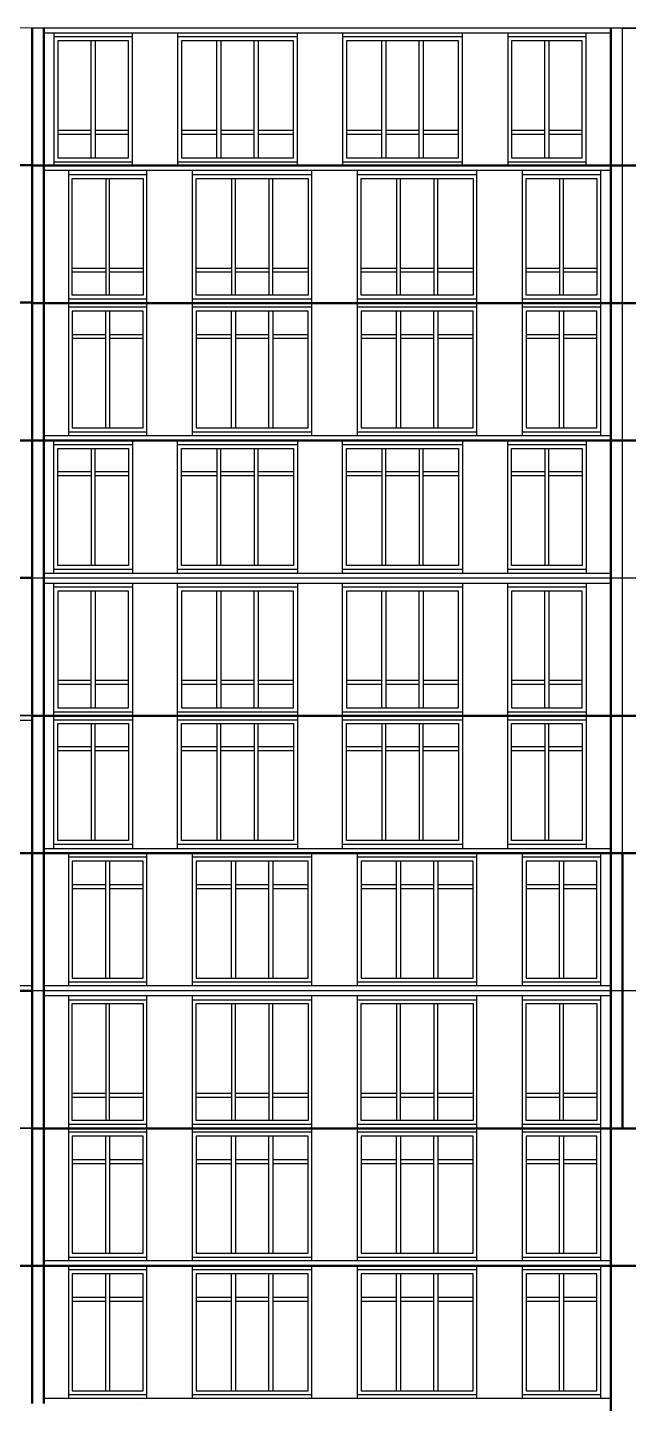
# Model space of a CAD drawing. Header units: centimetres. Extents: x 101 to 201, y 97 to 167.
# Drawn here: x 171.88 to 176.24, y 113.75 to 123.73 of the extents above; entities that cross this region are included whole.
import ezdxf

# ---------------------------------------------------------------- set-up
doc = ezdxf.new("R2010")
doc.units = ezdxf.units.CM
for name, color, linetype in [('corte', 1, 'Continuous'), ('grabado', 5, 'Continuous'), ('modulos alternativos', 10, 'Continuous')]:
    doc.layers.add(name, color=color, linetype=linetype)

msp = doc.modelspace()

# ---------------------------------------------------------------- linework, layer by layer
at = {"layer": 'corte'}
for p, q in [((176.0747, 123.7293), (162.5841, 123.7332)), ((180.484, 123.7293), (171.9126, 123.7293)), ((171.9126, 123.7293), (171.9126, 122.7314)), ((175.4252, 123.7293), (175.4252, 123.7287)), ((176.1983, 117.7418), (176.1983, 123.7293)), ((176.1983, 123.7293), (180.3604, 123.7293)), ((171.9126, 122.7314), (180.484, 122.7314)), ((176.1983, 122.7314), (172.0362, 122.7314)), ((172.6857, 122.7314), (172.6857, 122.7307)), ((171.9126, 121.7374), (167.5698, 121.7374)), ((171.9126, 120.7394), (167.5698, 120.7394)), ((171.9126, 117.7418), (171.9126, 120.7355)), ((171.9126, 120.7355), (180.484, 120.7355)), ((176.1983, 120.7355), (172.0362, 120.7355)), ((172.6857, 120.7355), (172.6857, 120.7362)), ((180.484, 119.7376), (158.8841, 119.7437)), ((184.7697, 119.7376), (171.9126, 119.7376)), ((175.4252, 119.7376), (175.4252, 119.7383)), ((175.4252, 119.7376), (175.4252, 119.737)), ((165.9555, 118.7415), (171.9126, 118.7415)), ((171.9126, 118.7415), (166.8427, 118.7415)), ((184.7697, 117.7418), (171.9126, 117.7418)), ((175.4252, 117.7418), (175.4252, 117.7424)), ((165.9555, 116.7445), (171.9126, 116.7445)), ((184.7697, 116.7439), (166.8427, 116.7445)), ((172.6857, 116.7439), (172.6857, 116.7445)), ((172.6857, 116.7439), (172.6857, 116.7432)), ((163.2269, 115.7465), (171.9126, 115.7465)), ((171.9126, 115.7465), (167.5698, 115.7465)), ((171.9126, 114.748), (184.7697, 114.748)), ((172.6857, 114.748), (172.6857, 114.7486)), ((172.6857, 113.7501), (172.6857, 113.7507))]:
    msp.add_line(p, q, dxfattribs=at)
at = {"layer": 'corte', "lineweight": 50}
for p, q in [((171.9126, 113.7501), (171.9126, 123.7332)), ((162.4605, 122.7353), (171.9126, 122.7353)), ((180.484, 122.7314), (171.9126, 122.7314)), ((171.9126, 121.7374), (162.4605, 121.7374)), ((171.9126, 121.7335), (180.484, 121.7335)), ((180.484, 120.7355), (158.8841, 120.7416)), ((167.5698, 119.7415), (171.9126, 119.7415)), ((184.7697, 118.7397), (171.9126, 118.7397)), ((165.9555, 117.7436), (184.7697, 117.7418)), ((176.1983, 117.7418), (176.1983, 115.7459)), ((163.2269, 116.7445), (171.9126, 116.7445)), ((171.9126, 115.7459), (189.1126, 115.7459)), ((167.5698, 114.7486), (189.1126, 114.748))]:
    msp.add_line(p, q, dxfattribs=at)
at = {"layer": 'grabado', "lineweight": 50}
for p, q in [((171.9981, 113.7501), (171.9981, 123.7293)), ((176.1128, 110.7535), (176.1128, 123.7293))]:
    msp.add_line(p, q, dxfattribs=at)
at = {"layer": 'grabado'}
for p, q in [((171.9981, 123.6935), (176.1128, 123.6935)), ((172.0712, 123.6935), (172.0712, 122.7314)), ((172.6414, 122.7314), (172.6414, 123.6935)), ((172.9693, 123.6935), (172.9693, 122.7314)), ((173.8389, 122.7314), (173.8389, 123.6935)), ((174.1668, 123.6935), (174.1668, 122.7314)), ((175.0364, 122.7314), (175.0364, 123.6935)), ((175.3643, 123.6935), (175.3643, 122.7314)), ((175.9346, 122.7314), (175.9346, 123.6935)), ((172.6414, 123.6649), (172.0712, 123.6649)), ((172.0997, 123.6364), (172.0997, 122.7884)), ((172.6129, 123.6364), (172.0997, 123.6364)), ((172.3421, 122.7884), (172.3421, 123.6364)), ((172.3706, 123.6364), (172.3706, 122.7884)), ((172.6129, 122.7884), (172.6129, 123.6364)), ((173.8389, 123.6649), (172.9693, 123.6649)), ((173.8104, 123.6364), (172.9978, 123.6364)), ((172.9978, 123.6364), (172.9978, 122.7884)), ((173.2544, 122.7884), (173.2544, 123.6364)), ((173.283, 123.6364), (173.283, 122.7884)), ((173.5253, 122.7884), (173.5253, 123.6364)), ((173.5538, 123.6364), (173.5538, 122.7884)), ((173.8104, 122.7884), (173.8104, 123.6364)), ((175.0364, 123.6649), (174.1668, 123.6649)), ((175.0079, 123.6364), (174.1953, 123.6364)), ((174.1953, 123.6364), (174.1953, 122.7884)), ((174.452, 122.7884), (174.452, 123.6364)), ((174.4805, 123.6364), (174.4805, 122.7884)), ((174.7228, 122.7884), (174.7228, 123.6364)), ((174.7513, 123.6364), (174.7513, 122.7884)), ((175.0079, 122.7884), (175.0079, 123.6364)), ((175.9346, 123.6649), (175.3643, 123.6649)), ((175.9061, 123.6364), (175.3928, 123.6364)), ((175.3928, 123.6364), (175.3928, 122.7884)), ((175.6352, 122.7884), (175.6352, 123.6364)), ((175.6637, 123.6364), (175.6637, 122.7884)), ((175.9061, 122.7884), (175.9061, 123.6364)), ((172.3421, 122.9864), (172.0997, 122.9864)), ((172.3421, 122.9578), (172.0997, 122.9578)), ((172.6129, 122.9864), (172.3706, 122.9864)), ((172.6129, 122.9578), (172.3706, 122.9578)), ((173.2544, 122.9864), (172.9978, 122.9864)), ((173.2544, 122.9578), (172.9978, 122.9578)), ((173.5253, 122.9864), (173.283, 122.9864)), ((173.5253, 122.9578), (173.283, 122.9578)), ((173.8104, 122.9864), (173.5538, 122.9864)), ((173.8104, 122.9578), (173.5538, 122.9578)), ((174.452, 122.9864), (174.1953, 122.9864)), ((174.452, 122.9578), (174.1953, 122.9578)), ((174.7228, 122.9864), (174.4805, 122.9864)), ((174.7228, 122.9578), (174.4805, 122.9578)), ((175.0079, 122.9864), (174.7513, 122.9864)), ((175.0079, 122.9578), (174.7513, 122.9578)), ((175.6352, 122.9864), (175.3928, 122.9864)), ((175.6352, 122.9578), (175.3928, 122.9578)), ((175.9061, 122.9864), (175.6637, 122.9864)), ((175.9061, 122.9578), (175.6637, 122.9578)), ((176.1128, 122.6955), (171.9981, 122.6955)), ((172.0712, 122.7599), (172.6414, 122.7599)), ((172.0997, 122.7884), (172.6129, 122.7884)), ((172.1763, 122.6955), (172.1763, 120.7714)), ((172.7466, 120.7714), (172.7466, 122.6955)), ((172.9693, 122.7599), (173.8389, 122.7599)), ((172.9978, 122.7884), (173.8104, 122.7884)), ((173.0745, 122.6955), (173.0745, 120.7714)), ((173.9441, 120.7714), (173.9441, 122.6955)), ((174.1668, 122.7599), (175.0364, 122.7599)), ((174.1953, 122.7884), (175.0079, 122.7884)), ((174.272, 122.6955), (174.272, 120.7714)), ((175.1416, 120.7714), (175.1416, 122.6955)), ((175.3643, 122.7599), (175.9346, 122.7599)), ((175.3928, 122.7884), (175.9061, 122.7884)), ((175.4695, 122.6955), (175.4695, 120.7714)), ((176.0397, 120.7714), (176.0397, 122.6955)), ((172.1763, 122.667), (172.7466, 122.667)), ((172.2049, 121.7905), (172.2049, 122.6385)), ((172.2049, 122.6385), (172.7181, 122.6385)), ((172.4472, 122.6385), (172.4472, 121.7905)), ((172.4757, 121.7905), (172.4757, 122.6385)), ((172.7181, 122.6385), (172.7181, 121.7905)), ((173.0745, 122.667), (173.9441, 122.667)), ((173.103, 121.7905), (173.103, 122.6385)), ((173.103, 122.6385), (173.9156, 122.6385)), ((173.3596, 122.6385), (173.3596, 121.7905)), ((173.3881, 121.7905), (173.3881, 122.6385)), ((173.6305, 122.6385), (173.6305, 121.7905)), ((173.659, 121.7905), (173.659, 122.6385)), ((173.9156, 122.6385), (173.9156, 121.7905)), ((174.272, 122.667), (175.1416, 122.667)), ((174.3005, 121.7905), (174.3005, 122.6385)), ((174.3005, 122.6385), (175.1131, 122.6385)), ((174.5571, 122.6385), (174.5571, 121.7905)), ((174.5856, 121.7905), (174.5856, 122.6385)), ((174.828, 122.6385), (174.828, 121.7905)), ((174.8565, 121.7905), (174.8565, 122.6385)), ((175.1131, 122.6385), (175.1131, 121.7905)), ((175.4695, 122.667), (176.0397, 122.667)), ((175.498, 122.6385), (176.0112, 122.6385)), ((175.498, 121.7905), (175.498, 122.6385)), ((175.7404, 122.6385), (175.7404, 121.7905)), ((175.7689, 121.7905), (175.7689, 122.6385)), ((176.0112, 122.6385), (176.0112, 121.7905)), ((172.2049, 121.9884), (172.4472, 121.9884)), ((172.2049, 121.9599), (172.4472, 121.9599)), ((172.4757, 121.9884), (172.7181, 121.9884)), ((172.4757, 121.9599), (172.7181, 121.9599)), ((173.103, 121.9884), (173.3596, 121.9884)), ((173.103, 121.9599), (173.3596, 121.9599)), ((173.3881, 121.9884), (173.6305, 121.9884)), ((173.3881, 121.9599), (173.6305, 121.9599)), ((173.659, 121.9884), (173.9156, 121.9884)), ((173.659, 121.9599), (173.9156, 121.9599)), ((174.3005, 121.9884), (174.5571, 121.9884)), ((174.3005, 121.9599), (174.5571, 121.9599)), ((174.5856, 121.9884), (174.828, 121.9884)), ((174.5856, 121.9599), (174.828, 121.9599)), ((174.8565, 121.9884), (175.1131, 121.9884)), ((174.8565, 121.9599), (175.1131, 121.9599)), ((175.498, 121.9884), (175.7404, 121.9884)), ((175.498, 121.9599), (175.7404, 121.9599)), ((175.7689, 121.9884), (176.0112, 121.9884)), ((175.7689, 121.9599), (176.0112, 121.9599)), ((172.7466, 121.762), (172.1763, 121.762)), ((172.7466, 121.7049), (172.1763, 121.7049)), ((172.7181, 121.7905), (172.2049, 121.7905)), ((173.9441, 121.762), (173.0745, 121.762)), ((173.9441, 121.7049), (173.0745, 121.7049)), ((173.9156, 121.7905), (173.103, 121.7905)), ((175.1416, 121.762), (174.272, 121.762)), ((175.1416, 121.7049), (174.272, 121.7049)), ((175.1131, 121.7905), (174.3005, 121.7905)), ((176.0397, 121.762), (175.4695, 121.762)), ((176.0397, 121.7049), (175.4695, 121.7049)), ((176.0112, 121.7905), (175.498, 121.7905)), ((172.7181, 121.6764), (172.2049, 121.6764)), ((172.2049, 121.6764), (172.2049, 120.8284)), ((172.4472, 120.8284), (172.4472, 121.6764)), ((172.4757, 121.6764), (172.4757, 120.8284)), ((172.7181, 120.8284), (172.7181, 121.6764)), ((173.9156, 121.6764), (173.103, 121.6764)), ((173.103, 121.6764), (173.103, 120.8284)), ((173.3596, 120.8284), (173.3596, 121.6764)), ((173.3881, 121.6764), (173.3881, 120.8284)), ((173.6305, 120.8284), (173.6305, 121.6764)), ((173.659, 121.6764), (173.659, 120.8284)), ((173.9156, 120.8284), (173.9156, 121.6764)), ((175.1131, 121.6764), (174.3005, 121.6764)), ((174.3005, 121.6764), (174.3005, 120.8284)), ((174.5571, 120.8284), (174.5571, 121.6764)), ((174.5856, 121.6764), (174.5856, 120.8284)), ((174.828, 120.8284), (174.828, 121.6764)), ((174.8565, 121.6764), (174.8565, 120.8284)), ((175.1131, 120.8284), (175.1131, 121.6764)), ((175.498, 121.6764), (175.498, 120.8284)), ((176.0112, 121.6764), (175.498, 121.6764)), ((175.7404, 120.8284), (175.7404, 121.6764)), ((175.7689, 121.6764), (175.7689, 120.8284)), ((176.0112, 120.8284), (176.0112, 121.6764)), ((172.2049, 121.507), (172.4472, 121.507)), ((172.4757, 121.507), (172.7181, 121.507)), ((173.103, 121.507), (173.3596, 121.507)), ((173.3881, 121.507), (173.6305, 121.507)), ((173.659, 121.507), (173.9156, 121.507)), ((174.3005, 121.507), (174.5571, 121.507)), ((174.5856, 121.507), (174.828, 121.507)), ((174.8565, 121.507), (175.1131, 121.507)), ((175.498, 121.507), (175.7404, 121.507)), ((175.7689, 121.507), (176.0112, 121.507)), ((172.2049, 121.4785), (172.4472, 121.4785)), ((172.4757, 121.4785), (172.7181, 121.4785)), ((173.103, 121.4785), (173.3596, 121.4785)), ((173.3881, 121.4785), (173.6305, 121.4785)), ((173.659, 121.4785), (173.9156, 121.4785)), ((174.3005, 121.4785), (174.5571, 121.4785)), ((174.5856, 121.4785), (174.828, 121.4785)), ((174.8565, 121.4785), (175.1131, 121.4785)), ((175.498, 121.4785), (175.7404, 121.4785)), ((175.7689, 121.4785), (176.0112, 121.4785)), ((172.1763, 120.7999), (172.7466, 120.7999)), ((172.2049, 120.8284), (172.7181, 120.8284)), ((173.0745, 120.7999), (173.9441, 120.7999)), ((173.103, 120.8284), (173.9156, 120.8284)), ((174.272, 120.7999), (175.1416, 120.7999)), ((174.3005, 120.8284), (175.1131, 120.8284)), ((175.4695, 120.7999), (176.0397, 120.7999)), ((175.498, 120.8284), (176.0112, 120.8284)), ((176.1128, 120.7714), (171.9981, 120.7714)), ((172.0712, 119.7735), (172.0712, 120.7355)), ((172.0712, 120.707), (172.6414, 120.707)), ((172.6414, 120.7355), (172.6414, 119.7735)), ((172.9693, 119.7735), (172.9693, 120.7355)), ((172.9693, 120.707), (173.8389, 120.707)), ((173.8389, 120.7355), (173.8389, 119.7735)), ((174.1668, 119.7735), (174.1668, 120.7355)), ((174.1668, 120.707), (175.0364, 120.707)), ((175.0364, 120.7355), (175.0364, 119.7735)), ((175.3643, 119.7735), (175.3643, 120.7355)), ((175.3643, 120.707), (175.9346, 120.707)), ((175.9346, 120.7355), (175.9346, 119.7735)), ((172.0997, 120.6785), (172.6129, 120.6785)), ((172.0997, 119.8305), (172.0997, 120.6785)), ((172.3421, 120.6785), (172.3421, 119.8305)), ((172.3706, 119.8305), (172.3706, 120.6785)), ((172.6129, 120.6785), (172.6129, 119.8305)), ((172.9978, 119.8305), (172.9978, 120.6785)), ((172.9978, 120.6785), (173.8104, 120.6785)), ((173.2544, 120.6785), (173.2544, 119.8305)), ((173.283, 119.8305), (173.283, 120.6785)), ((173.5253, 120.6785), (173.5253, 119.8305)), ((173.5538, 119.8305), (173.5538, 120.6785)), ((173.8104, 120.6785), (173.8104, 119.8305)), ((174.1953, 119.8305), (174.1953, 120.6785)), ((174.1953, 120.6785), (175.0079, 120.6785)), ((174.452, 120.6785), (174.452, 119.8305)), ((174.4805, 119.8305), (174.4805, 120.6785)), ((174.7228, 120.6785), (174.7228, 119.8305)), ((174.7513, 119.8305), (174.7513, 120.6785)), ((175.0079, 120.6785), (175.0079, 119.8305)), ((175.3928, 119.8305), (175.3928, 120.6785)), ((175.3928, 120.6785), (175.9061, 120.6785)), ((175.6352, 120.6785), (175.6352, 119.8305)), ((175.6637, 119.8305), (175.6637, 120.6785)), ((175.9061, 120.6785), (175.9061, 119.8305)), ((172.3421, 120.5091), (172.0997, 120.5091)), ((172.6129, 120.5091), (172.3706, 120.5091)), ((173.2544, 120.5091), (172.9978, 120.5091)), ((173.5253, 120.5091), (173.283, 120.5091)), ((173.8104, 120.5091), (173.5538, 120.5091)), ((174.452, 120.5091), (174.1953, 120.5091)), ((174.7228, 120.5091), (174.4805, 120.5091)), ((175.0079, 120.5091), (174.7513, 120.5091)), ((175.6352, 120.5091), (175.3928, 120.5091)), ((175.9061, 120.5091), (175.6637, 120.5091)), ((172.3421, 120.4806), (172.0997, 120.4806)), ((172.6129, 120.4806), (172.3706, 120.4806)), ((173.2544, 120.4806), (172.9978, 120.4806)), ((173.5253, 120.4806), (173.283, 120.4806)), ((173.8104, 120.4806), (173.5538, 120.4806)), ((174.452, 120.4806), (174.1953, 120.4806)), ((174.7228, 120.4806), (174.4805, 120.4806)), ((175.0079, 120.4806), (174.7513, 120.4806)), ((175.6352, 120.4806), (175.3928, 120.4806)), ((175.9061, 120.4806), (175.6637, 120.4806)), ((172.6414, 119.802), (172.0712, 119.802)), ((172.6129, 119.8305), (172.0997, 119.8305)), ((173.8389, 119.802), (172.9693, 119.802)), ((173.8104, 119.8305), (172.9978, 119.8305)), ((175.0364, 119.802), (174.1668, 119.802)), ((175.0079, 119.8305), (174.1953, 119.8305)), ((175.9346, 119.802), (175.3643, 119.802)), ((175.9061, 119.8305), (175.3928, 119.8305)), ((171.9981, 119.7735), (176.1128, 119.7735)), ((171.9981, 119.7018), (176.1128, 119.7018)), ((172.0712, 117.7776), (172.0712, 119.7018)), ((172.6414, 119.7018), (172.6414, 117.7776)), ((172.9693, 117.7776), (172.9693, 119.7018)), ((173.8389, 119.7018), (173.8389, 117.7776)), ((174.1668, 117.7776), (174.1668, 119.7018)), ((175.0364, 119.7018), (175.0364, 117.7776)), ((175.3643, 117.7776), (175.3643, 119.7018)), ((175.9346, 119.7018), (175.9346, 117.7776)), ((172.6414, 119.6733), (172.0712, 119.6733)), ((172.0997, 119.6447), (172.0997, 118.7967)), ((172.6129, 119.6447), (172.0997, 119.6447)), ((172.3421, 118.7967), (172.3421, 119.6447)), ((172.3706, 119.6447), (172.3706, 118.7967)), ((172.6129, 118.7967), (172.6129, 119.6447)), ((173.8389, 119.6733), (172.9693, 119.6733)), ((173.8104, 119.6447), (172.9978, 119.6447)), ((172.9978, 119.6447), (172.9978, 118.7967)), ((173.2544, 118.7967), (173.2544, 119.6447)), ((173.283, 119.6447), (173.283, 118.7967)), ((173.5253, 118.7967), (173.5253, 119.6447)), ((173.5538, 119.6447), (173.5538, 118.7967)), ((173.8104, 118.7967), (173.8104, 119.6447)), ((175.0364, 119.6733), (174.1668, 119.6733)), ((175.0079, 119.6447), (174.1953, 119.6447)), ((174.1953, 119.6447), (174.1953, 118.7967)), ((174.452, 118.7967), (174.452, 119.6447)), ((174.4805, 119.6447), (174.4805, 118.7967)), ((174.7228, 118.7967), (174.7228, 119.6447)), ((174.7513, 119.6447), (174.7513, 118.7967)), ((175.0079, 118.7967), (175.0079, 119.6447)), ((175.9346, 119.6733), (175.3643, 119.6733)), ((175.9061, 119.6447), (175.3928, 119.6447)), ((175.3928, 119.6447), (175.3928, 118.7967)), ((175.6352, 118.7967), (175.6352, 119.6447)), ((175.6637, 119.6447), (175.6637, 118.7967)), ((175.9061, 118.7967), (175.9061, 119.6447)), ((172.3421, 118.9947), (172.0997, 118.9947)), ((172.3421, 118.9662), (172.0997, 118.9662)), ((172.6129, 118.9947), (172.3706, 118.9947)), ((172.6129, 118.9662), (172.3706, 118.9662)), ((173.2544, 118.9947), (172.9978, 118.9947)), ((173.2544, 118.9662), (172.9978, 118.9662)), ((173.5253, 118.9947), (173.283, 118.9947)), ((173.5253, 118.9662), (173.283, 118.9662)), ((173.8104, 118.9947), (173.5538, 118.9947)), ((173.8104, 118.9662), (173.5538, 118.9662)), ((174.452, 118.9947), (174.1953, 118.9947)), ((174.452, 118.9662), (174.1953, 118.9662)), ((174.7228, 118.9947), (174.4805, 118.9947)), ((174.7228, 118.9662), (174.4805, 118.9662)), ((175.0079, 118.9947), (174.7513, 118.9947)), ((175.0079, 118.9662), (174.7513, 118.9662)), ((175.6352, 118.9947), (175.3928, 118.9947)), ((175.6352, 118.9662), (175.3928, 118.9662)), ((175.9061, 118.9947), (175.6637, 118.9947)), ((175.9061, 118.9662), (175.6637, 118.9662)), ((171.9126, 118.7057), (165.9555, 118.7057)), ((171.9126, 118.7415), (167.6269, 118.7415)), ((172.0712, 118.7682), (172.6414, 118.7682)), ((172.0712, 118.7112), (172.6414, 118.7112)), ((172.0997, 118.7967), (172.6129, 118.7967)), ((172.9693, 118.7682), (173.8389, 118.7682)), ((172.9693, 118.7112), (173.8389, 118.7112)), ((172.9978, 118.7967), (173.8104, 118.7967)), ((174.1668, 118.7682), (175.0364, 118.7682)), ((174.1668, 118.7112), (175.0364, 118.7112)), ((174.1953, 118.7967), (175.0079, 118.7967)), ((175.3643, 118.7682), (175.9346, 118.7682)), ((175.3643, 118.7112), (175.9346, 118.7112)), ((175.3928, 118.7967), (175.9061, 118.7967)), ((172.0997, 118.6827), (172.6129, 118.6827)), ((172.0997, 117.8346), (172.0997, 118.6827)), ((172.3421, 118.6827), (172.3421, 117.8346)), ((172.3706, 117.8346), (172.3706, 118.6827)), ((172.6129, 118.6827), (172.6129, 117.8346)), ((172.9978, 117.8346), (172.9978, 118.6827)), ((172.9978, 118.6827), (173.8104, 118.6827)), ((173.2544, 118.6827), (173.2544, 117.8346)), ((173.283, 117.8346), (173.283, 118.6827)), ((173.5253, 118.6827), (173.5253, 117.8346)), ((173.5538, 117.8346), (173.5538, 118.6827)), ((173.8104, 118.6827), (173.8104, 117.8346)), ((174.1953, 117.8346), (174.1953, 118.6827)), ((174.1953, 118.6827), (175.0079, 118.6827)), ((174.452, 118.6827), (174.452, 117.8346)), ((174.4805, 117.8346), (174.4805, 118.6827)), ((174.7228, 118.6827), (174.7228, 117.8346)), ((174.7513, 117.8346), (174.7513, 118.6827)), ((175.0079, 118.6827), (175.0079, 117.8346)), ((175.3928, 117.8346), (175.3928, 118.6827)), ((175.3928, 118.6827), (175.9061, 118.6827)), ((175.6352, 118.6827), (175.6352, 117.8346)), ((175.6637, 117.8346), (175.6637, 118.6827)), ((175.9061, 118.6827), (175.9061, 117.8346)), ((172.3421, 118.5132), (172.0997, 118.5132)), ((172.6129, 118.5132), (172.3706, 118.5132)), ((173.2544, 118.5132), (172.9978, 118.5132)), ((173.5253, 118.5132), (173.283, 118.5132)), ((173.8104, 118.5132), (173.5538, 118.5132)), ((174.452, 118.5132), (174.1953, 118.5132)), ((174.7228, 118.5132), (174.4805, 118.5132)), ((175.0079, 118.5132), (174.7513, 118.5132)), ((175.6352, 118.5132), (175.3928, 118.5132)), ((175.9061, 118.5132), (175.6637, 118.5132)), ((172.3421, 118.4847), (172.0997, 118.4847)), ((172.6129, 118.4847), (172.3706, 118.4847)), ((173.2544, 118.4847), (172.9978, 118.4847)), ((173.5253, 118.4847), (173.283, 118.4847)), ((173.8104, 118.4847), (173.5538, 118.4847)), ((174.452, 118.4847), (174.1953, 118.4847)), ((174.7228, 118.4847), (174.4805, 118.4847)), ((175.0079, 118.4847), (174.7513, 118.4847)), ((175.6352, 118.4847), (175.3928, 118.4847)), ((175.9061, 118.4847), (175.6637, 118.4847)), ((172.6414, 117.8061), (172.0712, 117.8061)), ((172.6129, 117.8346), (172.0997, 117.8346)), ((173.8389, 117.8061), (172.9693, 117.8061)), ((173.8104, 117.8346), (172.9978, 117.8346)), ((175.0364, 117.8061), (174.1668, 117.8061)), ((175.0079, 117.8346), (174.1953, 117.8346)), ((175.9346, 117.8061), (175.3643, 117.8061)), ((175.9061, 117.8346), (175.3928, 117.8346)), ((171.9981, 117.7776), (176.1128, 117.7776)), ((172.1763, 117.7418), (172.1763, 116.7797)), ((172.7466, 117.7133), (172.1763, 117.7133)), ((172.7466, 116.7797), (172.7466, 117.7418)), ((173.0745, 117.7418), (173.0745, 116.7797)), ((173.9441, 117.7133), (173.0745, 117.7133)), ((173.9441, 116.7797), (173.9441, 117.7418)), ((174.272, 117.7418), (174.272, 116.7797)), ((175.1416, 117.7133), (174.272, 117.7133)), ((175.1416, 116.7797), (175.1416, 117.7418)), ((175.4695, 117.7418), (175.4695, 116.7797)), ((176.0397, 117.7133), (175.4695, 117.7133)), ((176.0397, 116.7797), (176.0397, 117.7418)), ((172.7181, 117.6848), (172.2049, 117.6848)), ((172.2049, 117.6848), (172.2049, 116.8367)), ((172.4472, 116.8367), (172.4472, 117.6848)), ((172.4757, 117.6848), (172.4757, 116.8367)), ((172.7181, 116.8367), (172.7181, 117.6848)), ((173.9156, 117.6848), (173.103, 117.6848)), ((173.103, 117.6848), (173.103, 116.8367)), ((173.3596, 116.8367), (173.3596, 117.6848)), ((173.3881, 117.6848), (173.3881, 116.8367)), ((173.6305, 116.8367), (173.6305, 117.6848)), ((173.659, 117.6848), (173.659, 116.8367)), ((173.9156, 116.8367), (173.9156, 117.6848)), ((175.1131, 117.6848), (174.3005, 117.6848)), ((174.3005, 117.6848), (174.3005, 116.8367)), ((174.5571, 116.8367), (174.5571, 117.6848)), ((174.5856, 117.6848), (174.5856, 116.8367)), ((174.828, 116.8367), (174.828, 117.6848)), ((174.8565, 117.6848), (174.8565, 116.8367)), ((175.1131, 116.8367), (175.1131, 117.6848)), ((175.498, 117.6848), (175.498, 116.8367)), ((176.0112, 117.6848), (175.498, 117.6848)), ((175.7404, 116.8367), (175.7404, 117.6848)), ((175.7689, 117.6848), (175.7689, 116.8367)), ((176.0112, 116.8367), (176.0112, 117.6848)), ((172.2049, 117.5153), (172.4472, 117.5153)), ((172.4757, 117.5153), (172.7181, 117.5153)), ((173.103, 117.5153), (173.3596, 117.5153)), ((173.3881, 117.5153), (173.6305, 117.5153)), ((173.659, 117.5153), (173.9156, 117.5153)), ((174.3005, 117.5153), (174.5571, 117.5153)), ((174.5856, 117.5153), (174.828, 117.5153)), ((174.8565, 117.5153), (175.1131, 117.5153)), ((175.498, 117.5153), (175.7404, 117.5153)), ((175.7689, 117.5153), (176.0112, 117.5153)), ((172.2049, 117.4868), (172.4472, 117.4868)), ((172.4757, 117.4868), (172.7181, 117.4868)), ((173.103, 117.4868), (173.3596, 117.4868)), ((173.3881, 117.4868), (173.6305, 117.4868)), ((173.659, 117.4868), (173.9156, 117.4868)), ((174.3005, 117.4868), (174.5571, 117.4868)), ((174.5856, 117.4868), (174.828, 117.4868)), ((174.8565, 117.4868), (175.1131, 117.4868)), ((175.498, 117.4868), (175.7404, 117.4868)), ((175.7689, 117.4868), (176.0112, 117.4868)), ((172.1763, 116.8082), (172.7466, 116.8082)), ((172.2049, 116.8367), (172.7181, 116.8367)), ((173.0745, 116.8082), (173.9441, 116.8082)), ((173.103, 116.8367), (173.9156, 116.8367)), ((174.272, 116.8082), (175.1416, 116.8082)), ((174.3005, 116.8367), (175.1131, 116.8367)), ((175.4695, 116.8082), (176.0397, 116.8082)), ((175.498, 116.8367), (176.0112, 116.8367)), ((171.9126, 116.7803), (165.9555, 116.7803)), ((176.1128, 116.7797), (171.9981, 116.7797)), ((176.1128, 116.708), (171.9981, 116.708)), ((172.1763, 116.708), (172.1763, 114.7839)), ((172.7466, 114.7839), (172.7466, 116.708)), ((173.0745, 116.708), (173.0745, 114.7839)), ((173.9441, 114.7839), (173.9441, 116.708)), ((174.272, 116.708), (174.272, 114.7839)), ((175.1416, 114.7839), (175.1416, 116.708)), ((175.4695, 116.708), (175.4695, 114.7839)), ((176.0397, 114.7839), (176.0397, 116.708)), ((172.1763, 116.6795), (172.7466, 116.6795)), ((172.2049, 115.803), (172.2049, 116.651)), ((172.2049, 116.651), (172.7181, 116.651)), ((172.4472, 116.651), (172.4472, 115.803)), ((172.4757, 115.803), (172.4757, 116.651)), ((172.7181, 116.651), (172.7181, 115.803)), ((173.0745, 116.6795), (173.9441, 116.6795)), ((173.103, 115.803), (173.103, 116.651)), ((173.103, 116.651), (173.9156, 116.651)), ((173.3596, 116.651), (173.3596, 115.803)), ((173.3881, 115.803), (173.3881, 116.651)), ((173.6305, 116.651), (173.6305, 115.803)), ((173.659, 115.803), (173.659, 116.651)), ((173.9156, 116.651), (173.9156, 115.803)), ((174.272, 116.6795), (175.1416, 116.6795)), ((174.3005, 115.803), (174.3005, 116.651)), ((174.3005, 116.651), (175.1131, 116.651)), ((174.5571, 116.651), (174.5571, 115.803)), ((174.5856, 115.803), (174.5856, 116.651)), ((174.828, 116.651), (174.828, 115.803)), ((174.8565, 115.803), (174.8565, 116.651)), ((175.1131, 116.651), (175.1131, 115.803)), ((175.4695, 116.6795), (176.0397, 116.6795)), ((175.498, 116.651), (176.0112, 116.651)), ((175.498, 115.803), (175.498, 116.651)), ((175.7404, 116.651), (175.7404, 115.803)), ((175.7689, 115.803), (175.7689, 116.651)), ((176.0112, 116.651), (176.0112, 115.803)), ((172.2049, 116.0009), (172.4472, 116.0009)), ((172.2049, 115.9724), (172.4472, 115.9724)), ((172.4757, 116.0009), (172.7181, 116.0009)), ((172.4757, 115.9724), (172.7181, 115.9724)), ((173.103, 116.0009), (173.3596, 116.0009)), ((173.103, 115.9724), (173.3596, 115.9724)), ((173.3881, 116.0009), (173.6305, 116.0009)), ((173.3881, 115.9724), (173.6305, 115.9724)), ((173.659, 116.0009), (173.9156, 116.0009)), ((173.659, 115.9724), (173.9156, 115.9724)), ((174.3005, 116.0009), (174.5571, 116.0009)), ((174.3005, 115.9724), (174.5571, 115.9724)), ((174.5856, 116.0009), (174.828, 116.0009)), ((174.5856, 115.9724), (174.828, 115.9724)), ((174.8565, 116.0009), (175.1131, 116.0009)), ((174.8565, 115.9724), (175.1131, 115.9724)), ((175.498, 116.0009), (175.7404, 116.0009)), ((175.498, 115.9724), (175.7404, 115.9724)), ((175.7689, 116.0009), (176.0112, 116.0009)), ((175.7689, 115.9724), (176.0112, 115.9724)), ((172.7466, 115.7744), (172.1763, 115.7744)), ((172.7466, 115.7174), (172.1763, 115.7174)), ((172.7181, 115.803), (172.2049, 115.803)), ((173.9441, 115.7744), (173.0745, 115.7744)), ((173.9441, 115.7174), (173.0745, 115.7174)), ((173.9156, 115.803), (173.103, 115.803)), ((175.1416, 115.7744), (174.272, 115.7744)), ((175.1416, 115.7174), (174.272, 115.7174)), ((175.1131, 115.803), (174.3005, 115.803)), ((176.0397, 115.7744), (175.4695, 115.7744)), ((176.0397, 115.7174), (175.4695, 115.7174)), ((176.0112, 115.803), (175.498, 115.803)), ((172.7181, 115.6889), (172.2049, 115.6889)), ((172.2049, 115.6889), (172.2049, 114.8409)), ((172.4472, 114.8409), (172.4472, 115.6889)), ((172.4757, 115.6889), (172.4757, 114.8409)), ((172.7181, 114.8409), (172.7181, 115.6889)), ((173.9156, 115.6889), (173.103, 115.6889)), ((173.103, 115.6889), (173.103, 114.8409)), ((173.3596, 114.8409), (173.3596, 115.6889)), ((173.3881, 115.6889), (173.3881, 114.8409)), ((173.6305, 114.8409), (173.6305, 115.6889)), ((173.659, 115.6889), (173.659, 114.8409)), ((173.9156, 114.8409), (173.9156, 115.6889)), ((175.1131, 115.6889), (174.3005, 115.6889)), ((174.3005, 115.6889), (174.3005, 114.8409)), ((174.5571, 114.8409), (174.5571, 115.6889)), ((174.5856, 115.6889), (174.5856, 114.8409)), ((174.828, 114.8409), (174.828, 115.6889)), ((174.8565, 115.6889), (174.8565, 114.8409)), ((175.1131, 114.8409), (175.1131, 115.6889)), ((175.498, 115.6889), (175.498, 114.8409)), ((176.0112, 115.6889), (175.498, 115.6889)), ((175.7404, 114.8409), (175.7404, 115.6889)), ((175.7689, 115.6889), (175.7689, 114.8409)), ((176.0112, 114.8409), (176.0112, 115.6889)), ((172.2049, 115.5195), (172.4472, 115.5195)), ((172.4757, 115.5195), (172.7181, 115.5195)), ((173.103, 115.5195), (173.3596, 115.5195)), ((173.3881, 115.5195), (173.6305, 115.5195)), ((173.659, 115.5195), (173.9156, 115.5195)), ((174.3005, 115.5195), (174.5571, 115.5195)), ((174.5856, 115.5195), (174.828, 115.5195)), ((174.8565, 115.5195), (175.1131, 115.5195)), ((175.498, 115.5195), (175.7404, 115.5195)), ((175.7689, 115.5195), (176.0112, 115.5195)), ((172.2049, 115.491), (172.4472, 115.491)), ((172.4757, 115.491), (172.7181, 115.491)), ((173.103, 115.491), (173.3596, 115.491)), ((173.3881, 115.491), (173.6305, 115.491)), ((173.659, 115.491), (173.9156, 115.491)), ((174.3005, 115.491), (174.5571, 115.491)), ((174.5856, 115.491), (174.828, 115.491)), ((174.8565, 115.491), (175.1131, 115.491)), ((175.498, 115.491), (175.7404, 115.491)), ((175.7689, 115.491), (176.0112, 115.491)), ((172.1763, 114.8124), (172.7466, 114.8124)), ((172.2049, 114.8409), (172.7181, 114.8409)), ((173.0745, 114.8124), (173.9441, 114.8124)), ((173.103, 114.8409), (173.9156, 114.8409)), ((174.272, 114.8124), (175.1416, 114.8124)), ((174.3005, 114.8409), (175.1131, 114.8409)), ((175.4695, 114.8124), (176.0397, 114.8124)), ((175.498, 114.8409), (176.0112, 114.8409)), ((176.1128, 114.7839), (171.9981, 114.7839)), ((172.1763, 114.748), (172.1763, 113.7859)), ((172.7466, 114.7195), (172.1763, 114.7195)), ((172.7466, 113.7859), (172.7466, 114.748)), ((173.0745, 114.748), (173.0745, 113.7859)), ((173.9441, 114.7195), (173.0745, 114.7195)), ((173.9441, 113.7859), (173.9441, 114.748)), ((174.272, 114.748), (174.272, 113.7859)), ((175.1416, 114.7195), (174.272, 114.7195)), ((175.1416, 113.7859), (175.1416, 114.748)), ((175.4695, 114.748), (175.4695, 113.7859)), ((176.0397, 114.7195), (175.4695, 114.7195)), ((176.0397, 113.7859), (176.0397, 114.748)), ((172.7181, 114.691), (172.2049, 114.691)), ((172.2049, 114.691), (172.2049, 113.843)), ((172.4472, 113.843), (172.4472, 114.691)), ((172.4757, 114.691), (172.4757, 113.843)), ((172.7181, 113.843), (172.7181, 114.691)), ((173.9156, 114.691), (173.103, 114.691)), ((173.103, 114.691), (173.103, 113.843)), ((173.3596, 113.843), (173.3596, 114.691)), ((173.3881, 114.691), (173.3881, 113.843)), ((173.6305, 113.843), (173.6305, 114.691)), ((173.659, 114.691), (173.659, 113.843)), ((173.9156, 113.843), (173.9156, 114.691)), ((175.1131, 114.691), (174.3005, 114.691)), ((174.3005, 114.691), (174.3005, 113.843)), ((174.5571, 113.843), (174.5571, 114.691)), ((174.5856, 114.691), (174.5856, 113.843)), ((174.828, 113.843), (174.828, 114.691)), ((174.8565, 114.691), (174.8565, 113.843)), ((175.1131, 113.843), (175.1131, 114.691)), ((175.498, 114.691), (175.498, 113.843)), ((176.0112, 114.691), (175.498, 114.691)), ((175.7404, 113.843), (175.7404, 114.691)), ((175.7689, 114.691), (175.7689, 113.843)), ((176.0112, 113.843), (176.0112, 114.691)), ((172.2049, 114.5215), (172.4472, 114.5215)), ((172.4757, 114.5215), (172.7181, 114.5215)), ((173.103, 114.5215), (173.3596, 114.5215)), ((173.3881, 114.5215), (173.6305, 114.5215)), ((173.659, 114.5215), (173.9156, 114.5215)), ((174.3005, 114.5215), (174.5571, 114.5215)), ((174.5856, 114.5215), (174.828, 114.5215)), ((174.8565, 114.5215), (175.1131, 114.5215)), ((175.498, 114.5215), (175.7404, 114.5215)), ((175.7689, 114.5215), (176.0112, 114.5215)), ((172.2049, 114.493), (172.4472, 114.493)), ((172.4757, 114.493), (172.7181, 114.493)), ((173.103, 114.493), (173.3596, 114.493)), ((173.3881, 114.493), (173.6305, 114.493)), ((173.659, 114.493), (173.9156, 114.493)), ((174.3005, 114.493), (174.5571, 114.493)), ((174.5856, 114.493), (174.828, 114.493)), ((174.8565, 114.493), (175.1131, 114.493)), ((175.498, 114.493), (175.7404, 114.493)), ((175.7689, 114.493), (176.0112, 114.493)), ((172.1763, 113.8144), (172.7466, 113.8144)), ((172.2049, 113.843), (172.7181, 113.843)), ((173.0745, 113.8144), (173.9441, 113.8144)), ((173.103, 113.843), (173.9156, 113.843)), ((174.272, 113.8144), (175.1416, 113.8144)), ((174.3005, 113.843), (175.1131, 113.843)), ((175.4695, 113.8144), (176.0397, 113.8144)), ((175.498, 113.843), (176.0112, 113.843)), ((176.1128, 113.7859), (171.9981, 113.7859))]:
    msp.add_line(p, q, dxfattribs=at)
at = {"layer": 'modulos alternativos'}
msp.add_line((171.9126, 118.7415), (166.7778, 118.7415), dxfattribs=at)

doc.saveas('drawing.dxf')
